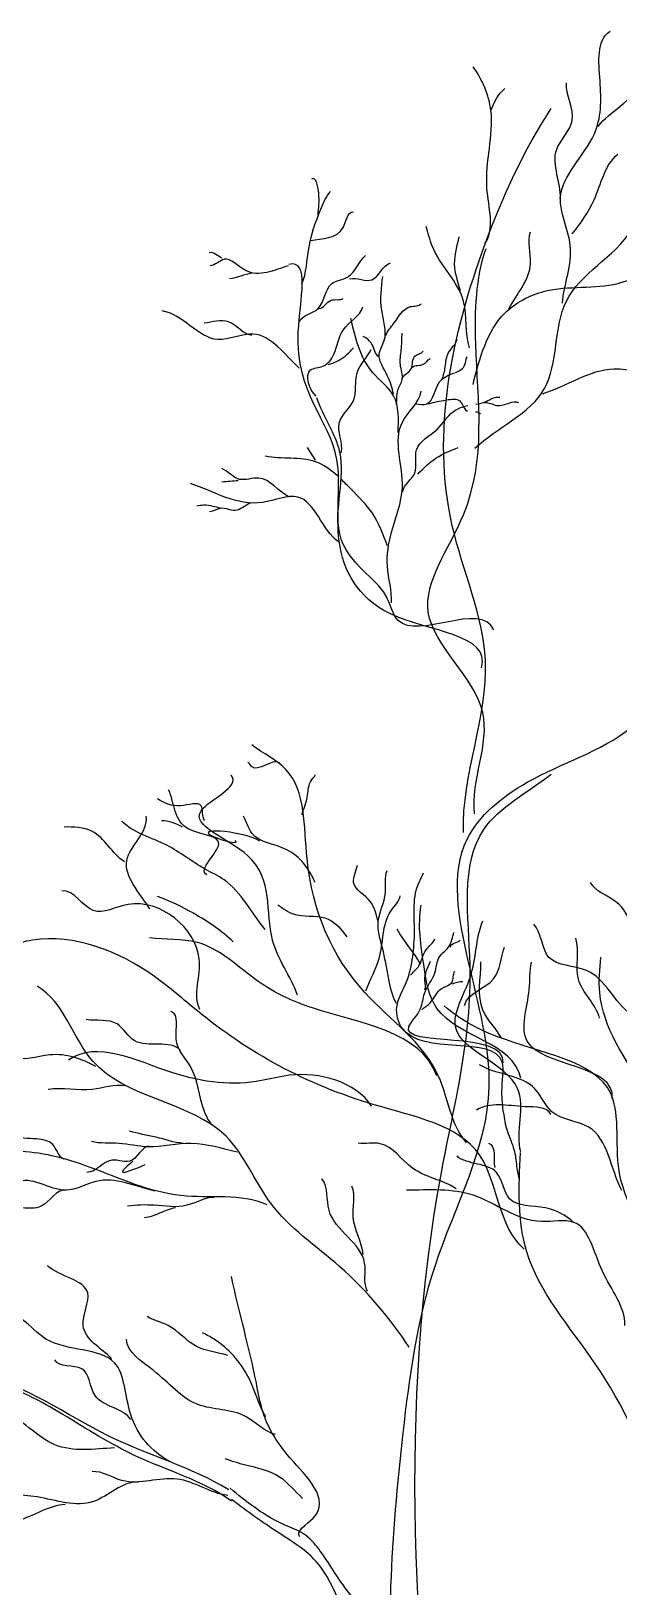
# Model space of a CAD drawing. Header units: millimetres. Extents: x 87938 to 265635, y 330093 to 434310.
# Drawn here: x 160597 to 161581, y 340892 to 343495 of the extents above; entities that cross this region are included whole.
import ezdxf

# ---------------------------------------------------------------- set-up
doc = ezdxf.new("R2010")
doc.units = ezdxf.units.MM

# ---------------------------------------------------------------- blocks, each defined once
blk = doc.blocks.new('A$C5F7D3421')
for points, start_tangent, end_tangent in [([(4352.7, 13816.5), (4370.4, 13945), (4348.3, 14051.3), (4423.6, 14193.1), (4436.8, 14312.7), (4459.1, 14423.4)], (0.083603, 0.996499), (0.819972, 0.572404)), ([(4179.8, 13949.4), (4184.3, 14073.4), (4193.1, 14246.3), (4153.2, 14343.7)], (0.560063, 0.82845), (-0.606707, 0.794926)), ([(4348.1, 14049.4), (4339.3, 14157.6), (4374.8, 14224.1), (4361.6, 14308.3)], (0.07454, 0.997218), (0.060644, 0.998159)), ([(4432.4, 14210.8), (4481.3, 14255.1), (4543.3, 14321.5)], (0.604718, 0.79644), (0.597984, 0.801508)), ([(4193.1, 14246.3), (4224.2, 14295)], (0.379914, 0.925022), (0.783045, 0.621965)), ([(4131.8, 12635.6), (4180.8, 13019.3), (4106.9, 13320.1), (4180.4, 13948.9), (4327.5, 14251)], (-0.030885, 0.999523), (0.542086, 0.840323)), ([(4157.6, 13493), (4312.8, 13626), (4361.6, 13821), (4507.8, 13980.4), (4587.6, 14126.6), (4685.1, 14184.3), (4716.2, 14215.3)], (0.72156, 0.692352), (0.759343, 0.650691)), ([(4374.8, 13971.5), (4423.6, 14046.9), (4476.7, 14148.8)], (0.623705, 0.78166), (0.781061, 0.624455)), ([(3807.2, 14010), (3809.3, 14055.7), (3792.7, 14093)], (-0.016915, 0.999857), (-0.76783, -0.640654)), ([(3771.2, 13859.7), (3786.4, 13938.5), (3813.5, 14026.3), (3834.8, 14065.7)], (0.396296, 0.918123), (0.637572, 0.770391)), ([(3790.6, 13956), (3863.3, 13985.1), (3886.1, 14020.4)], (0.978584, 0.205848), (0.999432, 0.033698)), ([(4145.7, 13716.6), (4132.3, 13820.4), (4061.9, 13944.3), (4048.6, 13987.8)], (-0.321011, 0.947076), (-0.305037, 0.952341)), ([(4125.5, 13843.8), (4112.2, 13904.1), (4122.3, 13964.4)], (-0.280368, 0.959893), (0.212041, 0.977261)), ([(4233.1, 13804.2), (4281.7, 13905.1), (4281.7, 13976)], (0.478605, 0.878031), (0.360302, 0.932836)), ([(3593.3, 13916.6), (3564.1, 13929)], (-0.911359, 0.411613), (-0.981409, -0.191926)), ([(3740.8, 13900), (3645.2, 13889.6), (3597.4, 13914.5), (3566.2, 13900)], (-0.954023, -0.299734), (-0.99904, -0.043801)), ([(4171.8, 13003), (3967.3, 13124.5), (3854.5, 13285.6), (3849.2, 13468), (3763.2, 13752.4), (3741.8, 13902.7)], (0.293486, 0.955963), (-0.961545, -0.274648)), ([(3765.6, 13775.4), (3807.2, 13804.5), (3838.3, 13860.5), (3873.6, 13875), (3913.1, 13922.8)], (0.438752, 0.898608), (0.764271, 0.644895)), ([(4156.4, 12677.7), (4174.9, 12903.6), (4053.3, 13127.5), (4131.7, 13344.1), (4159.3, 13726.7), (4182.4, 13938.6)], (-0.106884, 0.994271), (0.322678, 0.946509)), ([(3659.7, 13883.4), (3609.8, 13870.9)], (-0.98589, -0.167397), (-0.992734, -0.120327)), ([(3877.8, 13870.9), (3927.6, 13868.8), (3969.2, 13906.2)], (0.97412, 0.226031), (0.971472, 0.237155)), ([(3809.3, 13804.5), (3836.2, 13823.2), (3863.3, 13827.3)], (0.997454, 0.071315), (0.806123, 0.591748)), ([(3958.2, 13744.5), (3976.7, 13771.7), (4013.8, 13808.9), (4037.8, 13815.4)], (0.358988, 0.933342), (0.683545, 0.729908)), ([(3765.1, 13671.9), (3662.2, 13747.6), (3583.3, 13735.5), (3459.1, 13799.1)], (-0.731273, 0.682084), (-0.991098, 0.133136)), ([(3659.1, 13744.6), (3607.5, 13774.9), (3553, 13771.8)], (-0.991693, 0.128628), (-0.985651, -0.168799)), ([(3803.1, 13609.3), (3790.6, 13667.5), (3817.6, 13675.7), (3842.6, 13702.7), (3863.3, 13756.7), (3906.9, 13808.6)], (-0.791499, 0.611171), (0.253063, 0.96745)), ([(3942.9, 13696.6), (3927.6, 13724.9), (3908, 13742.3)], (-0.77662, 0.629969), (-0.915683, 0.401901)), ([(3982.2, 13590.8), (3985.4, 13622.4), (3995.2, 13646.4), (3991, 13679.1), (3993, 13711.8), (3995.2, 13750)], (0.114359, 0.993439), (0.094629, 0.995513)), ([(3830, 13679.9), (3867.4, 13698.6), (3886.1, 13717.2)], (0.974504, 0.224372), (0.640405, 0.768037)), ([(3859.1, 13482.6), (3855, 13551.2), (3886.1, 13598.9), (3894.5, 13661.2), (3925.6, 13713.1)], (0.23094, 0.972968), (0.422586, 0.906323)), ([(3994.2, 13647.5), (4014.9, 13670.4), (4023.6, 13698.7), (4042.1, 13709.6)], (0.397709, 0.917512), (0.538788, 0.842442)), ([(4083.6, 13646.4), (4091.2, 13674.7), (4098.8, 13706.3), (4117.5, 13736.9)], (0.410585, 0.911822), (0.094353, 0.995539)), ([(4018.2, 13673.7), (4042.1, 13680.2), (4057.4, 13693.3)], (0.728522, 0.685022), (0.852513, 0.522705)), ([(4113.1, 13661.7), (4133.8, 13675.8), (4140.3, 13697.6)], (0.910695, 0.413079), (0.531181, 0.847258)), ([(4308, 13614.5), (4467.9, 13670.3), (4574.2, 13652.6), (4702.8, 13661.4)], (0.957865, 0.287217), (0.98646, 0.164003)), ([(4199.9, 13088.2), (3986.3, 13108.6), (3959, 13163.2), (3907.6, 13220.6), (3859, 13290.3), (3856, 13393.3), (3856, 13484.1), (3804.5, 13605.3)], (-0.423025, 0.906118), (-0.307228, 0.951636)), ([(3971.2, 13147.9), (3962.1, 13229.7), (3971.2, 13305.5), (3995.4, 13405.4), (3995.4, 13550.8), (4037.8, 13620.4)], (0.063203, 0.998001), (0.173952, 0.984754)), ([(4179.6, 13594.1), (4205.8, 13588.6), (4235.2, 13594.1), (4254.9, 13595.2)], (0.959338, 0.282261), (0.946561, -0.322526)), ([(3743.9, 13384.2), (3674.2, 13426.6), (3631.9, 13423.6), (3592.4, 13447.8)], (-0.918519, 0.395376), (-0.9226, 0.385758)), ([(3853, 13284.2), (3762.1, 13384.2), (3683.3, 13372.1), (3522.7, 13414.5)], (-0.810753, 0.585388), (-0.945863, 0.324565)), ([(3655.6, 13370.2), (3622.4, 13354.4), (3589.6, 13358.8), (3565.2, 13351.2)], (-0.91493, -0.403612), (-0.996534, -0.083188)), ([(4138.7, 11944), (4076.5, 12092.2), (3911.6, 12279.1), (3782.7, 12576.9), (3735.6, 12776.2), (3659.5, 12831.3)], (-0.665933, 0.746011), (-0.79518, 0.606374)), ([(3722, 12790.4), (3659, 12782.9), (3650.1, 12792.1)], (-0.775897, 0.630859), (-0.950988, 0.309228)), ([(3761.5, 12273), (3705.7, 12396.1), (3650.5, 12583.9), (3546.2, 12684.5), (3613.2, 12763.7)], (-0.349014, 0.937118), (-0.656479, 0.754345)), ([(3771.6, 12675.3), (3783.3, 12714.6), (3790.2, 12748.6), (3801.7, 12765)], (0.210658, 0.97756), (0.479022, 0.877803)), ([(3553.9, 12661.9), (3546.5, 12695.6), (3500.1, 12695.5), (3449.1, 12710.7)], (-0.561593, 0.827414), (-0.859023, 0.511936)), ([(3559.1, 12541.7), (3585.8, 12609.8), (3517.2, 12644.1), (3473.7, 12731.2)], (-0.896877, 0.44228), (-0.411789, 0.911279)), ([(3431.6, 12465.9), (3380.4, 12573.8), (3423.7, 12672.1)], (-0.531549, 0.847028), (-0.151347, 0.988481)), ([(3800.7, 12524.6), (3737.6, 12597.5), (3659.2, 12634.5), (3640.8, 12672.4)], (-0.411213, 0.911539), (-0.475661, 0.879629)), ([(3374.9, 12570.8), (3302.5, 12638.8), (3240.4, 12648.1)], (-0.846106, 0.533015), (-0.999766, -0.021649)), ([(3689.4, 12419.5), (3597.5, 12530.3), (3555.2, 12554.1), (3469.3, 12607.4), (3369.3, 12660.5)], (-0.646001, 0.763337), (-0.719473, 0.69452)), ([(3504.5, 12647.9), (3457.7, 12661.9)], (-0.877364, 0.479825), (-0.999806, -0.019705)), ([(3677.2, 12616.3), (3567.5, 12630.2), (3622.3, 12618.2)], (-0.814078, 0.580755), (-0.729407, 0.68408)), ([(3940.8, 12439.8), (3924.6, 12481.1), (3886.6, 12524.2), (3895, 12563.1)], (-0.310839, 0.950463), (0.150822, 0.988561)), ([(3982.3, 12254.4), (3964.7, 12312), (3951, 12378.1), (3941.8, 12437.9), (3957.7, 12501.5), (3961.3, 12551.2)], (-0.493177, 0.869929), (0.356064, 0.934462)), ([(4221, 12010.3), (4217.6, 12057.4), (4218.2, 12123.9), (3994.7, 12199.8), (3983.1, 12246.2), (4004.9, 12303.2), (4018.5, 12359.4), (4022.5, 12415.4), (4033.4, 12526.5), (4042.5, 12546)], (-0.058976, 0.998259), (0.28602, 0.958224)), ([(3543.5, 12240.8), (3541.9, 12354.3), (3383.5, 12475.6), (3305.4, 12461.9), (3235, 12506)], (-0.432563, 0.901604), (-0.998342, -0.057565)), ([(3618, 12391.7), (3530.3, 12455), (3449, 12493.1)], (-0.712222, 0.701954), (-0.945997, 0.324174)), ([(3914, 12282.7), (3943.7, 12354.9), (3969.8, 12460.6), (3990.9, 12494.9)], (0.320489, 0.947252), (0.199678, 0.979862)), ([(4519.9, 12352.1), (4472.1, 12481.6), (4415.8, 12524.3)], (-0.102876, 0.994694), (-0.442073, 0.896979)), ([(3872.1, 12403.4), (3823.1, 12444.5), (3752.5, 12453.4), (3717.8, 12473.9)], (-0.569267, 0.822152), (-0.815837, 0.578281)), ([(4259.6, 12088.1), (4072.6, 12243.5), (4043.9, 12336.8), (4037.7, 12473.5)], (-0.192019, 0.981391), (0.18256, 0.983195)), ([(4259.7, 11923.3), (4252.7, 12065), (4113.9, 12203), (4146.6, 12312.4), (4174.8, 12438.8)], (-0.256818, 0.96646), (0.366093, 0.930578)), ([(4750.9, 12127.1), (4506, 12230.2), (4406.5, 12328.1), (4322.8, 12357.2), (4288.8, 12431.6)], (-0.245005, 0.969522), (-0.681314, 0.731991)), ([(4267.1, 11706.6), (4167.7, 11916.8), (3932.4, 12028.7), (3537.9, 12237.8), (3442, 12314.6), (3169.9, 12395.9), (3056.7, 12374.1)], (-0.752982, 0.658041), (-0.999951, -0.009915)), ([(4072.1, 12093.5), (3794.8, 12244.5), (3673.4, 12303.8), (3537.2, 12390.8), (3430.8, 12401.3)], (-0.326471, 0.945207), (-0.987038, 0.160486)), ([(4036.2, 12342.2), (3984.2, 12420.4)], (-0.469886, 0.882727), (-0.44653, 0.894769)), ([(4220.8, 12121.5), (4010, 12203.2), (4036.1, 12243), (4044.7, 12277), (4067.8, 12322.5), (4078.7, 12358.9), (4100.1, 12382.7), (4110.7, 12412.9)], (0.081321, 0.996688), (0.366227, 0.930526)), ([(4014, 12317.9), (4030.4, 12335.3), (4048.4, 12374.4), (4068.3, 12398.5)], (0.557111, 0.830438), (0.387543, 0.921852)), ([(4102.7, 12380.4), (4124.7, 12396)], (-0.054576, 0.99851), (0.635129, 0.772406)), ([(4435.6, 12221.8), (4388.6, 12308.8), (4382.6, 12400.2)], (-0.238527, 0.971136), (-0.301968, 0.953318)), ([(4134.2, 12250.2), (4199, 12309.3), (4223.4, 12380.5)], (0.228303, 0.97359), (0.348729, 0.937224)), ([(4038.7, 12240.7), (4057.5, 12255.7), (4082.9, 12287.9), (4106, 12301.6), (4112.1, 12326.8)], (0.738556, 0.674192), (0.455226, 0.890376)), ([(4045.4, 12284.7), (4045.3, 12305.5), (4058.3, 12349.1)], (0.506418, 0.862288), (0.299968, 0.953949)), ([(4216.7, 12177.6), (4175.4, 12239.7), (4171, 12347.2)], (-0.475418, 0.87976), (0.009406, 0.999956)), ([(4464, 12042.6), (4274.3, 12170.4), (4278.7, 12285.2), (4283.7, 12346.8)], (0.109853, 0.993948), (0.21742, 0.976078)), ([(4010.8, 11487.8), (3855.9, 11667.4), (3701, 11809.9), (3601.8, 11958.5), (3304.4, 12125.7), (3180.5, 12293)], (-0.557122, 0.830431), (-0.863878, 0.503701)), ([(4106.6, 12298.2), (4130.6, 12303.7)], (0.926385, 0.376578), (0.999542, -0.030272)), ([(3500.5, 12149.6), (3397.9, 12171.3), (3358.4, 12208.8), (3289.4, 12218.7)], (-0.67012, 0.742253), (-0.987776, 0.155883)), ([(3581.5, 11976), (3553.8, 12013.5), (3522.3, 12114.1), (3490.7, 12175.3), (3478.8, 12236.4)], (-0.885001, 0.46559), (-0.969195, 0.246294)), ([(4505.8, 11582.3), (4527.6, 11721.8), (4481.7, 11868.2), (4460.7, 12053.6), (4207.6, 12180.4), (4088.6, 12249)], (0.16822, 0.98575), (-0.765265, 0.643716)), ([(3311.1, 12114.1), (3208.4, 12139.8), (3123.6, 12137.8), (3066.3, 12173.3)], (-0.878522, 0.477703), (-0.97321, -0.229918)), ([(3926.9, 12025.7), (3743.4, 12094.4), (3681.3, 12082.4), (3482.8, 12100), (3250.1, 12127.8)], (-0.554937, 0.831893), (-0.812545, -0.582898)), ([(4485.6, 11837.1), (4411.8, 11978.6), (4329.1, 12013.2), (4291.3, 12064.4), (4167.9, 12117.8)], (-0.475675, 0.879621), (-0.849561, 0.52749)), ([(3376.2, 12070.7), (3303.2, 12062.8), (3204.5, 12062.8)], (-0.984954, 0.172817), (-0.98854, -0.15096)), ([(4327.3, 12007.1), (4269.5, 12024.4), (4161, 12016.9)], (-0.486315, 0.873784), (-0.85609, -0.516826)), ([(4221.2, 12010.3), (4224.3, 11991.2), (4236.9, 11951.3), (4247.7, 11915.3), (4252.7, 11878.1), (4255.3, 11863.6)], (0.269698, -0.962945), (-0.018784, -0.999824)), ([(3240, 11907), (3214.4, 11940.5), (3178.8, 11952.3), (3125.6, 11964.2)], (-0.901488, 0.432804), (-0.765045, 0.643977)), ([(3433.4, 11934.6), (3392, 11905), (3346.6, 11905), (3291.3, 11877.4)], (-0.857584, 0.514344), (-0.99934, -0.036316)), ([(3626.9, 11922.8), (3524.2, 11942.5), (3427.5, 11934.6), (3362.4, 11942.5), (3301.2, 11946.4)], (-0.976212, 0.216819), (-0.973441, 0.228937)), ([(3506.5, 11942.5), (3445.3, 11956.3), (3386.1, 11970.1)], (-0.996733, 0.080773), (-0.950537, 0.310611)), ([(4115.3, 11841.5), (4019.2, 11886.7), (3946, 11941.8), (3896.7, 11943.2)], (-0.829021, 0.559218), (-0.98945, 0.144874)), ([(4202.3, 11888.5), (4188.5, 11942.4)], (-0.182738, 0.983162), (-0.970292, 0.241935)), ([(3693.6, 11805.1), (3501.2, 11826.1), (3298.4, 11889), (3183, 11920.5), (3029.1, 11924)], (-0.911288, 0.411769), (-0.999663, -0.025952)), ([(4378.3, 11766.4), (4314.9, 11798.5), (4234.7, 11819.1), (4205.7, 11877.5), (4116.9, 11914)], (-0.756334, 0.654186), (-0.770824, 0.637048)), ([(3443.3, 11836), (3311.1, 11857.7), (3244, 11837.9), (3133.5, 11853.7)], (-0.971039, 0.23892), (-0.853384, -0.521283)), ([(3245.9, 11837.9), (3188.7, 11802.4), (3147.3, 11798.5)], (-0.98099, 0.194061), (-0.998544, 0.053942)), ([(3917.7, 11612), (3911.3, 11675.6), (3831.7, 11793.3), (3815.8, 11863.3)], (-0.4821, 0.876116), (-0.640357, 0.768077)), ([(3908.1, 11694.7), (3885.8, 11777.4), (3882.7, 11847.4)], (-0.096087, 0.995373), (-0.409192, 0.912448)), ([(4492.2, 11536.6), (4442.1, 11657.7), (4378.3, 11766.4), (4305.8, 11768.1), (4154, 11826.7), (4004.7, 11838)], (0.017393, 0.999849), (-0.999966, -0.008297)), ([(4159.4, 9592.3), (4275.5, 9868.6), (4415.8, 10165), (4397, 10460.7), (4469.1, 10705), (4693.6, 10953.4), (4966, 11161.6), (5142.3, 11345.9), (5318.5, 11550.1), (5406.7, 11658.3), (5515, 11734.4), (5839.5, 11810.5), (5991.8, 11850.5)], (0.757135, 0.653258), (0.999941, 0.010876)), ([(3575.5, 11822.1), (3514.4, 11804.4), (3441.3, 11804.4), (3382.1, 11802.4)], (-0.999859, 0.016802), (-0.989054, -0.147555)), ([(3488.7, 11798.5), (3453.2, 11786.6), (3419.6, 11776.8)], (-0.991384, -0.130985), (-0.9998, -0.019984)), ([(3346.1, 11463), (3282.9, 11536.2), (3292.9, 11609.3), (3203.1, 11669.1)], (-0.71573, 0.698377), (-0.750856, 0.660466)), ([(3766.7, 11064.8), (3796.5, 11106.9), (3744.5, 11241.5), (3681.8, 11351.5), (3669.5, 11408.1), (3614.2, 11645.3)], (-0.655051, 0.755585), (-0.200054, 0.979785)), ([(3607.8, 11170), (3339, 11290.1), (3054.4, 11422.9), (2757.1, 11426), (2557.9, 11498.7), (2276.4, 11568.3)], (-0.854667, 0.519177), (-0.999942, 0.010747)), ([(3475.8, 11233.7), (3389.3, 11336.7), (3352.8, 11453.1), (3199.8, 11506.2), (3146.6, 11549.5), (3096.7, 11576)], (-0.888, 0.459844), (-0.881565, 0.472062)), ([(3605.5, 11469.7), (3535.7, 11489.6), (3472.5, 11536.2), (3425.9, 11556.1)], (-0.958324, 0.285684), (-0.852275, 0.523093)), ([(4452.3, 10335.1), (4711.1, 10654.6), (5187.3, 10815.9), (5690.3, 11171.4), (6219.1, 11534.8), (6354.8, 11494.2), (6601.2, 11459.5)], (0.698248, 0.715856), (0.997191, -0.074907)), ([(3711.9, 11293.5), (3645.4, 11333.4), (3539, 11360), (3439.2, 11436.4), (3379.4, 11506.2)], (-0.974985, 0.22227), (-0.04081, 0.999167)), ([(3389.3, 11326.7), (3309.5, 11379.9), (3279.6, 11439.8), (3219.7, 11459.7)], (-0.547959, 0.836505), (-0.432479, 0.901644)), ([(3614.1, 11144.7), (3399.1, 11245.9), (3237.8, 11337.5), (3082.8, 11413.4), (2946.9, 11429.2)], (-0.815449, 0.578829), (-0.98244, -0.186578)), ([(3352.8, 11263.6), (3219.7, 11270.2), (3103.4, 11343.4), (2977, 11336.7)], (-0.997665, -0.068304), (-0.98967, -0.143367)), ([(3605.5, 11157.2), (3492.4, 11193.8), (3369.4, 11190.5), (3302.9, 11210.4)], (-0.992802, 0.119764), (-0.997368, -0.072501)), ([(3406, 11187.1), (3306.2, 11143.9), (3179.8, 11153.9), (2963.7, 11150.6)], (-0.997992, 0.063339), (-1, 0)), ([(3243, 11137.3), (3136.6, 11100.7), (3083.4, 11094.1)], (-0.99849, -0.054937), (-1, 0))]:
    blk.add_spline(points, degree=3, dxfattribs=dict(start_tangent=start_tangent, end_tangent=end_tangent))
for points, start_tangent in [([(4153.2, 13634.9), (4224.2, 13794.3), (4312.8, 13843.1), (4476.7, 13860.8), (4609.7, 13909.5), (4698.4, 13918.4), (4764.9, 13945)], (0.843778, 0.536692)), ([(3986, 13527.9), (3975.8, 13610.1), (3929.5, 13661.5), (3880.6, 13782.3)], (-0.086072, 0.996289)), ([(4517.4, 11306.4), (4521.2, 11587.6), (4629.2, 11850.4), (4436, 12278.4), (4438.6, 12357.7)], (-0.198746, 0.980051)), ([(3394, 11903), (3370.3, 11879.4), (3421.6, 11895.1)], (-0.16448, -0.98638))]:
    blk.add_spline(points, degree=3, dxfattribs=dict(start_tangent=start_tangent))
for points, end_tangent in [([(3975.7, 13613.7), (3962.6, 13654.1), (3944, 13703.1), (3955, 13733.6), (3949.4, 13801.2), (3951.6, 13876.4)], (0.061664, 0.998097)), ([(3588.6, 13359.3), (3573.3, 13363.1), (3551.6, 13365.9), (3536.3, 13363.7)], (-0.957099, 0.289762))]:
    blk.add_spline(points, degree=3, dxfattribs=dict(end_tangent=end_tangent))
for points in [[(4024.6, 13592.1), (4050.4, 13592.1), (4078.6, 13640.9), (4112, 13661.5)], [(3801.5, 13466.7), (3784, 13494.4)], [(4029.8, 13435.2), (4071, 13471.3), (4119.8, 13494.4)], [(3628.8, 13420.5), (3592.4, 13417.5)]]:
    blk.add_spline(points, degree=3)
for points, knots in [([(4054.2, 13591.9), (4066.8, 13596.3), (4088.1, 13599.6), (4127.7, 13606.8), (4132.3, 13579.9), (4140.2, 13576.1), (4140.8, 13575.9)], [0, 0, 0, 0, 0.00775582, 0.01366704, 0.01879465, 0.01914512, 0.01914512, 0.01914512, 0.01914512]), ([(4159.3, 13591), (4167.2, 13592.3), (4185.4, 13596.2), (4202.6, 13609), (4212.8, 13606.7)], [0.0527156, 0.0527156, 0.0527156, 0.0527156, 0.05734789, 0.06341736, 0.06341736, 0.06341736, 0.06341736]), ([(3996, 13396.1), (3998.8, 13412.4), (4035.9, 13433.6), (4013.9, 13499.8), (4076, 13528.8), (4098.5, 13570.4), (4125.8, 13584.5), (4137.1, 13587.2), (4141.3, 13588.1)], [0, 0, 0, 0, 0.00954633, 0.01958069, 0.03204293, 0.04236706, 0.04665594, 0.04918363, 0.04918363, 0.04918363, 0.04918363]), ([(3850.3, 13431.6), (3835.2, 13445), (3788.9, 13478.9), (3726.2, 13467.4), (3689.4, 13475.1)], [0.03728873, 0.03728873, 0.03728873, 0.03728873, 0.04865342, 0.07041365, 0.07041365, 0.07041365, 0.07041365]), ([(3962.1, 13275.2), (3953, 13300.3), (3934.4, 13349.4), (3891, 13391.4), (3866.1, 13416.7), (3858.9, 13423.6)], [0, 0, 0, 0, 0.01541833, 0.02949481, 0.03509204, 0.03509204, 0.03509204, 0.03509204]), ([(4050.5, 9540.7), (4067.2, 9628.3), (4103.7, 9918.9), (3981.1, 10399.3), (3958.4, 10893.4), (3995.7, 11308.2), (4049, 11693.7), (4232.8, 12011.8), (4139.7, 12342.6), (4089.9, 12611.8), (4291.8, 12776), (4512.4, 12835.6), (4639, 13047.8), (4498.7, 13214), (4624.3, 13286.4), (4680.9, 13299.8)], [0.1620426, 0.1620426, 0.1620426, 0.1620426, 0.2135281, 0.3309947, 0.4331658, 0.4991803, 0.5723292, 0.6554691, 0.709147, 0.761061, 0.796672, 0.846906, 0.8892534, 0.9322249, 0.9658864, 0.9658864, 0.9658864, 0.9658864]), ([(4124.6, 9505.7), (4132.5, 9545.5), (4174.3, 9782.5), (4030.3, 10581.2), (3977.4, 11535.6), (4175.3, 12265.7), (4111.2, 12639.8), (4276.2, 12726.6), (4327.6, 12765.8)], [0.1546887, 0.1546887, 0.1546887, 0.1546887, 0.1781724, 0.2945806, 0.6100233, 0.701608, 0.7600718, 0.7974916, 0.7974916, 0.7974916, 0.7974916]), ([(4527.8, 10972.2), (4522.5, 11031.1), (4569.6, 11199.1), (4443, 11451.5), (4248.7, 11669.4), (4255, 11845.2), (4259.4, 11922)], [0, 0, 0, 0, 0.0342256, 0.096487, 0.1529365, 0.1960705, 0.1960705, 0.1960705, 0.1960705]), ([(4144.7, 9693.2), (4147.8, 9704.5), (4195.4, 9864.7), (4422.4, 10166.7), (4373.5, 10863.2), (5079.7, 11186.9), (5327.7, 11640.8), (5511.2, 11753.2)], [0.1369329, 0.1369329, 0.1369329, 0.1369329, 0.1438395, 0.2359644, 0.347368, 0.5096642, 0.6342335, 0.6342335, 0.6342335, 0.6342335]), ([(3690.5, 11332.5), (3673.8, 11360), (3657.3, 11429.8), (3600, 11492.8), (3557.9, 11515.8), (3548.9, 11520.2)], [0, 0, 0, 0, 0.01861938, 0.04065898, 0.04644448, 0.04644448, 0.04644448, 0.04644448]), ([(3772.7, 11150.8), (3755.6, 11166.7), (3722.9, 11208), (3656.4, 11221.3), (3614.2, 11233.4), (3599.7, 11239.2)], [0, 0, 0, 0, 0.01350718, 0.02906276, 0.03804516, 0.03804516, 0.03804516, 0.03804516]), ([(3961, 10856.4), (3919.4, 10884.4), (3862.7, 10951.4), (3788.1, 11078.7), (3729.2, 11084.2), (3646.4, 11142.5), (3610.7, 11173.7)], [0, 0, 0, 0, 0.0290258, 0.0503363, 0.0812462, 0.1084733, 0.1084733, 0.1084733, 0.1084733]), ([(3972.5, 10729.9), (3888.2, 10796.5), (3851.3, 10993.9), (3734.7, 11062.2), (3648.7, 11121.4), (3614, 11148.3)], [0, 0, 0, 0, 0.062152, 0.0969633, 0.1223584, 0.1223584, 0.1223584, 0.1223584])]:
    blk.add_open_spline(points, degree=3, knots=knots)
blk.add_open_spline([(4159, 13574.4), (4163.3, 13574.1), (4167.2, 13573.1), (4169.8, 13570.1)], degree=3)

msp = doc.modelspace()

# ---------------------------------------------------------------- block references
at = {"xscale": 0.75, "yscale": 0.75, "zscale": 0.75}
msp.add_blockref('A$C5F7D3421', (158222.1, 332677.3), dxfattribs=at)

doc.saveas('drawing.dxf')
